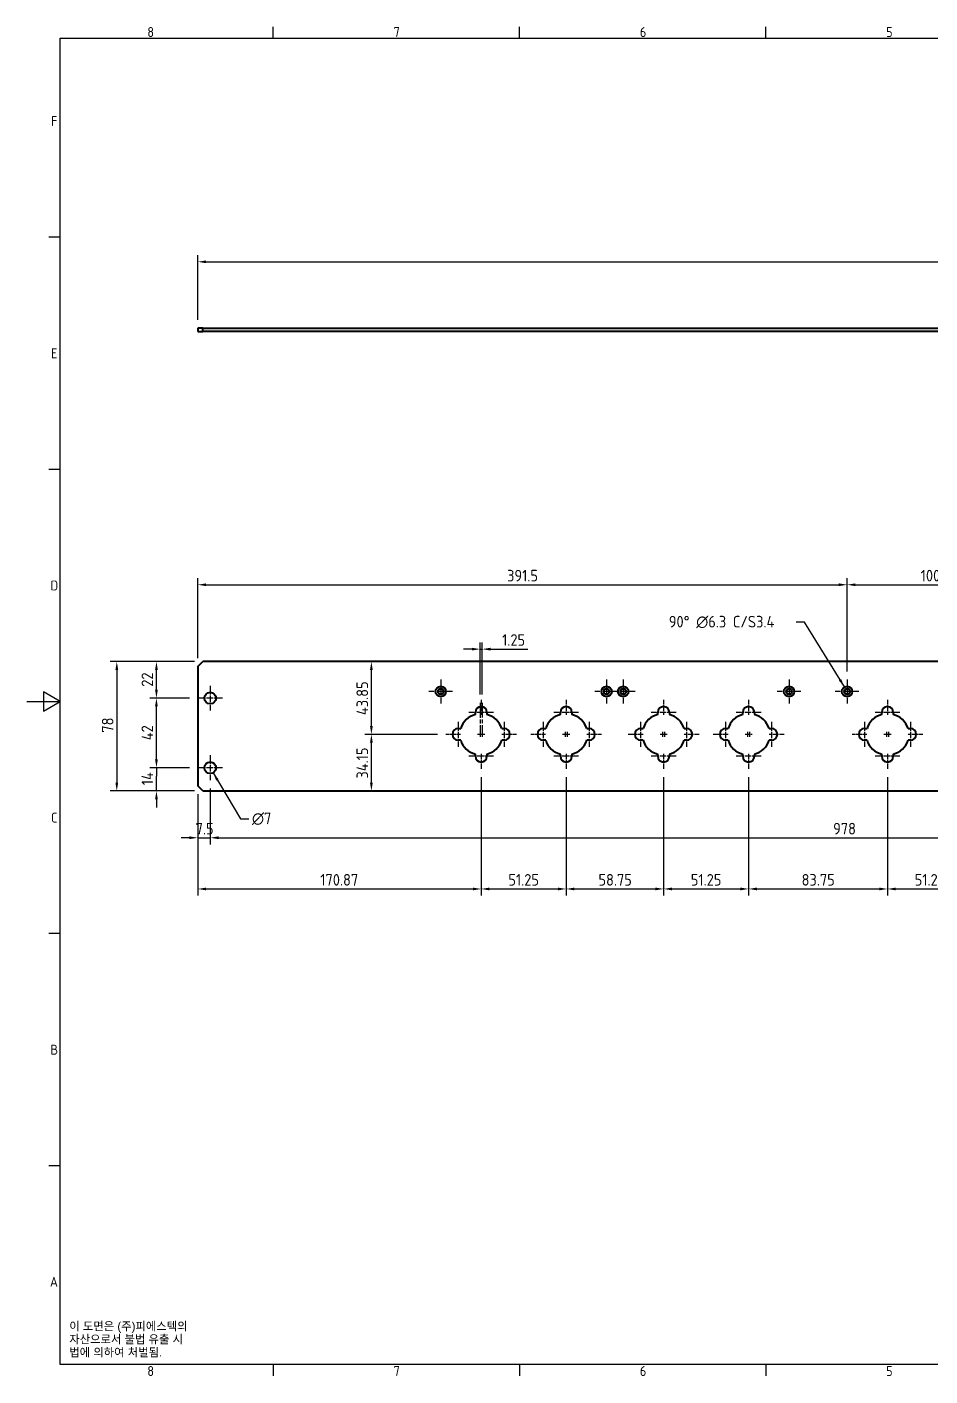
# Model space of a CAD drawing. Header units: millimetres. Extents: x 0 to 1188, y 0 to 840.
# Drawn here: x 0 to 544, y 13 to 827 of the extents above; entities that cross this region are included whole.
import ezdxf

# ---------------------------------------------------------------- set-up
doc = ezdxf.new("R2010")
doc.units = ezdxf.units.MM
doc.header["$LTSCALE"] = 2
doc.linetypes.add('CHAIN', pattern=[0.3543, 0.2362, -0.0295, 0.0591, -0.0295])
doc.layers.get('0').update_dxf_attribs({"color": 3, "lineweight": 25})
for name, color, linetype, lineweight in [('가시적인 것(ISO)', 3, 'Continuous', 40), ('경계(ISO)', 7, 'Continuous', 25), ('기호(ISO)', 5, 'Continuous', 25), ('중심 표식(ISO)', 1, 'Continuous', 25), ('치수(ISO)', 2, 'Continuous', 25)]:
    doc.layers.add(name, color=color, linetype=linetype, lineweight=lineweight)
doc.styles.add('문자 텍스트_M2B', font='isocp.shx')
doc.styles.add('문자 텍스트_PSTEK_POSCO', font='isocp.shx')
doc.styles.add('치수 텍스트_PSTEK_POSCO', font='isocp.shx')
doc.dimstyles.new('치수_PSTEK_POSCO', dxfattribs={"dimscale": 2, "dimtxt": 3.5, "dimasz": 2.5, "dimexe": 2, "dimexo": 2.5, "dimgap": 1, "dimtad": 1, "dimrnd": 1e-08, "dimdsep": 46, "dimtxsty": '치수 텍스트_PSTEK_POSCO', "dimcen": 0.09, "dimdle": 10, "dimclrd": 7, "dimclre": 7, "dimclrt": 2, "dimadec": 1, "dimazin": 2, "dimtfac": 1, "dimtmove": 0, "dimatfit": 3, "dimfxl": 0, "dimtolj": 1, "dimlwd": -1, "dimlwe": -1, "dimarcsym": 0})
doc.dimstyles.new('치수_PSTEK_POSCO$7', dxfattribs={"dimscale": 2, "dimtxt": 3.5, "dimasz": 2.5, "dimexe": 2, "dimexo": 2.5, "dimgap": 1, "dimtad": 1, "dimrnd": 1e-08, "dimdsep": 46, "dimtxsty": '치수 텍스트_PSTEK_POSCO', "dimcen": 0.09, "dimdle": 10, "dimclrd": 7, "dimclre": 7, "dimclrt": 2, "dimadec": 1, "dimazin": 2, "dimtfac": 1, "dimtmove": 0, "dimatfit": 3, "dimfxl": 0, "dimtolj": 1, "dimlwd": -1, "dimlwe": -1, "dimarcsym": 0})

# ---------------------------------------------------------------- blocks, each defined once
blk = doc.blocks.new('경계 Default Border')
at = {"layer": '경계(ISO)'}
for p, q in [((74.25, 410), (74.25, 413.4)), ((148.5, 410), (148.5, 413.4)), ((222.75, 410), (222.75, 413.4)), ((10, 350), (6.6, 350)), ((10, 280), (6.6, 280)), ((10, 140), (6.6, 140)), ((10, 70), (6.6, 70)), ((74.25, 10), (74.25, 6.6)), ((148.5, 10), (148.5, 6.6)), ((222.75, 10), (222.75, 6.6))]:
    blk.add_line(p, q, dxfattribs=at)
at = {"layer": '경계(ISO)', "flags": 128}
for points in [[(10, 10), (10, 410), (584, 410), (584, 10), (10, 10)], [(0, 210), (10, 210), (5, 212.89), (5, 207.11), (10, 210)]]:
    blk.add_lwpolyline(points, dxfattribs=at)
at = {"layer": '경계(ISO)', "color": 2, "char_height": 3, "attachment_point": 7, "style": '문자 텍스트_M2B'}
for s, insert in [('8', (36.27, 410.37)), ('7', (110.52, 410.39)), ('6', (184.77, 410.37)), ('5', (259.02, 410.37)), ('F', (7.24, 383.5)), ('E', (7.24, 313.47)), ('D', (7.08, 243.47)), ('C', (7.24, 173.47)), ('B', (7.08, 103.47)), ('A', (6.91, 33.49)), ('8', (36.27, 6.57)), ('7', (110.52, 6.59)), ('6', (184.77, 6.57)), ('5', (259.02, 6.57))]:
    blk.add_mtext(s, dxfattribs=dict(at, insert=insert))
blk = doc.blocks.new('*D24')
at = {"layer": 'Defpoints', "color": 0, "transparency": 16777216}
for p in [(1095.98, 685.17), (102.98, 645.17), (1095.98, 645.17)]:
    blk.add_point(p, dxfattribs=at)
at = {"layer": '치수(ISO)', "color": 7, "transparency": 16777216}
for p, q in [((102.98, 650.17), (102.98, 689.17)), ((107.98, 685.17), (1090.98, 685.17)), ((1095.98, 650.17), (1095.98, 689.17))]:
    blk.add_line(p, q, dxfattribs=at)
for points in [[(107.98, 686), (107.98, 684.34), (102.98, 685.17)], [(1090.98, 686), (1090.98, 684.34), (1095.98, 685.17)]]:
    blk.add_solid(points, dxfattribs=at)
at = {"layer": '치수(ISO)', "color": 2, "transparency": 16777216, "insert": (599.04, 690.67), "char_height": 7, "attachment_point": 4, "style": '치수 텍스트_PSTEK_POSCO'}
blk.add_mtext('\\A1;993', dxfattribs=at)
blk = doc.blocks.new('*D25')
at = {"layer": 'Defpoints', "color": 0, "transparency": 16777216}
for p in [(78.05, 380.01), (102.98, 380.01), (105.98, 366.01)]:
    blk.add_point(p, dxfattribs=at)
at = {"layer": '치수(ISO)', "color": 7, "transparency": 16777216}
for p, q in [((78.05, 385.01), (78.05, 390.01)), ((97.98, 380.01), (74.05, 380.01)), ((78.05, 380.01), (78.05, 375.01)), ((78.05, 371.01), (78.05, 375.01)), ((78.05, 366.01), (78.05, 371.01)), ((100.98, 366.01), (74.05, 366.01)), ((78.05, 361.01), (78.05, 356.01))]:
    blk.add_line(p, q, dxfattribs=at)
for points in [[(77.22, 385.01), (78.88, 385.01), (78.05, 380.01)], [(77.22, 361.01), (78.88, 361.01), (78.05, 366.01)]]:
    blk.add_solid(points, dxfattribs=at)
at = {"layer": '치수(ISO)', "color": 2, "transparency": 16777216, "insert": (72.55, 369.49), "char_height": 7, "attachment_point": 4, "rotation": 90, "style": '치수 텍스트_PSTEK_POSCO'}
blk.add_mtext('\\A1;14', dxfattribs=at)
blk = doc.blocks.new('*D26')
at = {"layer": 'Defpoints', "color": 0, "transparency": 16777216}
for p in [(78.05, 422.01), (102.98, 422.01), (102.98, 380.01)]:
    blk.add_point(p, dxfattribs=at)
at = {"layer": '치수(ISO)', "color": 7, "transparency": 16777216}
for p, q in [((97.98, 422.01), (74.05, 422.01)), ((78.05, 385.01), (78.05, 417.01)), ((97.98, 380.01), (74.05, 380.01))]:
    blk.add_line(p, q, dxfattribs=at)
for points in [[(77.22, 417.01), (78.88, 417.01), (78.05, 422.01)], [(77.22, 385.01), (78.88, 385.01), (78.05, 380.01)]]:
    blk.add_solid(points, dxfattribs=at)
at = {"layer": '치수(ISO)', "color": 2, "transparency": 16777216, "insert": (72.55, 396.62), "char_height": 7, "attachment_point": 4, "rotation": 90, "style": '치수 텍스트_PSTEK_POSCO'}
blk.add_mtext('\\A1;42', dxfattribs=at)
blk = doc.blocks.new('*D27')
at = {"layer": 'Defpoints', "color": 0, "transparency": 16777216}
for p in [(78.05, 444.01), (105.98, 444.01), (102.98, 422.01)]:
    blk.add_point(p, dxfattribs=at)
at = {"layer": '치수(ISO)', "color": 7, "transparency": 16777216}
for p, q in [((100.98, 444.01), (74.05, 444.01)), ((78.05, 427.01), (78.05, 439.01)), ((97.98, 422.01), (74.05, 422.01))]:
    blk.add_line(p, q, dxfattribs=at)
for points in [[(77.22, 439.01), (78.88, 439.01), (78.05, 444.01)], [(77.22, 427.01), (78.88, 427.01), (78.05, 422.01)]]:
    blk.add_solid(points, dxfattribs=at)
at = {"layer": '치수(ISO)', "color": 2, "transparency": 16777216, "insert": (72.55, 428.88), "char_height": 7, "attachment_point": 4, "rotation": 90, "style": '치수 텍스트_PSTEK_POSCO'}
blk.add_mtext('\\A1;22', dxfattribs=at)
blk = doc.blocks.new('*D28')
at = {"layer": 'Defpoints', "color": 0, "transparency": 16777216}
for p in [(102.98, 369.01), (110.48, 372.51), (110.48, 337.78)]:
    blk.add_point(p, dxfattribs=at)
at = {"layer": '치수(ISO)', "color": 7, "transparency": 16777216}
for p, q in [((110.48, 367.51), (110.48, 333.78)), ((102.98, 364.01), (102.98, 333.78)), ((97.98, 337.78), (92.98, 337.78)), ((102.98, 337.78), (110.48, 337.78)), ((115.48, 337.78), (120.48, 337.78))]:
    blk.add_line(p, q, dxfattribs=at)
for points in [[(97.98, 338.62), (97.98, 336.95), (102.98, 337.78)], [(115.48, 338.62), (115.48, 336.95), (110.48, 337.78)]]:
    blk.add_solid(points, dxfattribs=at)
at = {"layer": '치수(ISO)', "color": 2, "transparency": 16777216, "insert": (101.69, 343.28), "char_height": 7, "attachment_point": 4, "style": '치수 텍스트_PSTEK_POSCO'}
blk.add_mtext('\\A1;7.5', dxfattribs=at)
blk = doc.blocks.new('*D29')
at = {"layer": 'Defpoints', "color": 0, "transparency": 16777216}
for p in [(110.48, 372.51), (1088.48, 372.51), (1088.48, 337.78)]:
    blk.add_point(p, dxfattribs=at)
at = {"layer": '치수(ISO)', "color": 7, "transparency": 16777216}
for p, q in [((110.48, 367.51), (110.48, 333.78)), ((1088.48, 367.51), (1088.48, 333.78)), ((115.48, 337.78), (1083.48, 337.78))]:
    blk.add_line(p, q, dxfattribs=at)
for points in [[(115.48, 338.62), (115.48, 336.95), (110.48, 337.78)], [(1083.48, 338.62), (1083.48, 336.95), (1088.48, 337.78)]]:
    blk.add_solid(points, dxfattribs=at)
at = {"layer": '치수(ISO)', "color": 2, "transparency": 16777216, "insert": (486.06, 343.28), "char_height": 7, "attachment_point": 4, "style": '치수 텍스트_PSTEK_POSCO'}
blk.add_mtext('\\A1;978', dxfattribs=at)
blk = doc.blocks.new('*D32')
at = {"layer": 'Defpoints', "color": 0, "transparency": 16777216}
for p in [(105.98, 444.01), (207.67, 444.01), (252.48, 400.16)]:
    blk.add_point(p, dxfattribs=at)
at = {"layer": '치수(ISO)', "color": 7, "transparency": 16777216}
for p, q in [((207.67, 405.16), (207.67, 439.01)), ((247.48, 400.16), (203.67, 400.16))]:
    blk.add_line(p, q, dxfattribs=at)
for points in [[(206.83, 439.01), (208.5, 439.01), (207.67, 444.01)], [(206.83, 405.16), (208.5, 405.16), (207.67, 400.16)]]:
    blk.add_solid(points, dxfattribs=at)
at = {"layer": '치수(ISO)', "color": 2, "transparency": 16777216, "insert": (202.17, 411.79), "char_height": 7, "attachment_point": 4, "rotation": 90, "style": '치수 텍스트_PSTEK_POSCO'}
blk.add_mtext('\\A1;43.85', dxfattribs=at)
blk = doc.blocks.new('*D33')
at = {"layer": 'Defpoints', "color": 0, "transparency": 16777216}
for p in [(207.67, 400.16), (252.48, 400.16), (105.98, 366.01)]:
    blk.add_point(p, dxfattribs=at)
at = {"layer": '치수(ISO)', "color": 7, "transparency": 16777216}
for p, q in [((247.48, 400.16), (203.67, 400.16)), ((207.67, 371.01), (207.67, 395.16))]:
    blk.add_line(p, q, dxfattribs=at)
for points in [[(206.83, 395.16), (208.5, 395.16), (207.67, 400.16)], [(206.83, 371.01), (208.5, 371.01), (207.67, 366.01)]]:
    blk.add_solid(points, dxfattribs=at)
at = {"layer": '치수(ISO)', "color": 2, "transparency": 16777216, "insert": (202.17, 373.49), "char_height": 7, "attachment_point": 4, "rotation": 90, "style": '치수 텍스트_PSTEK_POSCO'}
blk.add_mtext('\\A1;34.15', dxfattribs=at)
blk = doc.blocks.new('*D34')
at = {"layer": 'Defpoints', "color": 0, "transparency": 16777216}
for p in [(494.48, 490.39), (102.98, 441.01), (494.48, 433.16)]:
    blk.add_point(p, dxfattribs=at)
at = {"layer": '치수(ISO)', "color": 7, "transparency": 16777216}
for p, q in [((102.98, 446.01), (102.98, 494.39)), ((107.98, 490.39), (489.48, 490.39)), ((494.48, 438.16), (494.48, 494.39))]:
    blk.add_line(p, q, dxfattribs=at)
for points in [[(107.98, 491.22), (107.98, 489.55), (102.98, 490.39)], [(489.48, 491.22), (489.48, 489.55), (494.48, 490.39)]]:
    blk.add_solid(points, dxfattribs=at)
at = {"layer": '치수(ISO)', "color": 2, "transparency": 16777216, "insert": (289.48, 495.89), "char_height": 7, "attachment_point": 4, "style": '치수 텍스트_PSTEK_POSCO'}
blk.add_mtext('\\A1;391.5', dxfattribs=at)
blk = doc.blocks.new('*D35')
at = {"layer": 'Defpoints', "color": 0, "transparency": 16777216}
for p in [(594.48, 490.39), (494.48, 433.16), (594.48, 433.16)]:
    blk.add_point(p, dxfattribs=at)
at = {"layer": '치수(ISO)', "color": 7, "transparency": 16777216}
for p, q in [((494.48, 438.16), (494.48, 494.39)), ((499.48, 490.39), (589.48, 490.39)), ((594.48, 438.16), (594.48, 494.39))]:
    blk.add_line(p, q, dxfattribs=at)
for points in [[(499.48, 491.22), (499.48, 489.55), (494.48, 490.39)], [(589.48, 491.22), (589.48, 489.55), (594.48, 490.39)]]:
    blk.add_solid(points, dxfattribs=at)
at = {"layer": '치수(ISO)', "color": 2, "transparency": 16777216, "insert": (538.88, 495.89), "char_height": 7, "attachment_point": 4, "style": '치수 텍스트_PSTEK_POSCO'}
blk.add_mtext('\\A1;100', dxfattribs=at)
blk = doc.blocks.new('*D47')
at = {"layer": 'Defpoints', "color": 0, "transparency": 16777216}
for p in [(274.48, 451.56), (273.23, 419.14), (274.48, 419.25)]:
    blk.add_point(p, dxfattribs=at)
at = {"layer": '치수(ISO)', "color": 7, "transparency": 16777216}
for p, q in [((268.23, 451.56), (263.23, 451.56)), ((273.23, 424.14), (273.23, 455.56)), ((273.23, 451.56), (274.48, 451.56)), ((274.48, 424.25), (274.48, 455.56)), ((279.48, 451.56), (302.07, 451.56))]:
    blk.add_line(p, q, dxfattribs=at)
for points in [[(268.23, 452.4), (268.23, 450.73), (273.23, 451.56)], [(279.48, 452.4), (279.48, 450.73), (274.48, 451.56)]]:
    blk.add_solid(points, dxfattribs=at)
at = {"layer": '치수(ISO)', "color": 2, "transparency": 16777216, "insert": (286.48, 457.07), "char_height": 7, "attachment_point": 4, "style": '치수 텍스트_PSTEK_POSCO'}
blk.add_mtext('\\A1;1.25', dxfattribs=at)
blk = doc.blocks.new('*D49')
at = {"layer": 'Defpoints', "color": 0, "transparency": 16777216}
for p in [(273.86, 379.41), (102.98, 369.01), (273.86, 306.91)]:
    blk.add_point(p, dxfattribs=at)
at = {"layer": '치수(ISO)', "color": 7, "transparency": 16777216}
for p, q in [((273.86, 374.41), (273.86, 302.91)), ((102.98, 364.01), (102.98, 302.91)), ((107.98, 306.91), (268.86, 306.91))]:
    blk.add_line(p, q, dxfattribs=at)
for points in [[(107.98, 307.74), (107.98, 306.08), (102.98, 306.91)], [(268.86, 307.74), (268.86, 306.08), (273.86, 306.91)]]:
    blk.add_solid(points, dxfattribs=at)
at = {"layer": '치수(ISO)', "color": 2, "transparency": 16777216, "insert": (176.85, 312.41), "char_height": 7, "attachment_point": 4, "style": '치수 텍스트_PSTEK_POSCO'}
blk.add_mtext('\\A1;170.87', dxfattribs=at)
blk = doc.blocks.new('*D55')
at = {"layer": 'Defpoints', "color": 0, "transparency": 16777216}
for p in [(518.86, 379.41), (570.11, 379.41), (570.11, 306.91)]:
    blk.add_point(p, dxfattribs=at)
at = {"layer": '치수(ISO)', "color": 7, "transparency": 16777216}
for p, q in [((518.86, 374.41), (518.86, 302.91)), ((570.11, 374.41), (570.11, 302.91)), ((523.86, 306.91), (565.11, 306.91))]:
    blk.add_line(p, q, dxfattribs=at)
for points in [[(523.86, 307.74), (523.86, 306.08), (518.86, 306.91)], [(565.11, 307.74), (565.11, 306.08), (570.11, 306.91)]]:
    blk.add_solid(points, dxfattribs=at)
at = {"layer": '치수(ISO)', "color": 2, "transparency": 16777216, "insert": (535.26, 312.41), "char_height": 7, "attachment_point": 4, "style": '치수 텍스트_PSTEK_POSCO'}
blk.add_mtext('\\A1;51.25', dxfattribs=at)
blk = doc.blocks.new('*D56')
at = {"layer": 'Defpoints', "color": 0, "transparency": 16777216}
for p in [(435.11, 379.41), (518.86, 379.41), (518.86, 306.91)]:
    blk.add_point(p, dxfattribs=at)
at = {"layer": '치수(ISO)', "color": 7, "transparency": 16777216}
for p, q in [((435.11, 374.41), (435.11, 302.91)), ((518.86, 374.41), (518.86, 302.91)), ((440.11, 306.91), (513.86, 306.91))]:
    blk.add_line(p, q, dxfattribs=at)
for points in [[(440.11, 307.74), (440.11, 306.08), (435.11, 306.91)], [(513.86, 307.74), (513.86, 306.08), (518.86, 306.91)]]:
    blk.add_solid(points, dxfattribs=at)
at = {"layer": '치수(ISO)', "color": 2, "transparency": 16777216, "insert": (467.06, 312.41), "char_height": 7, "attachment_point": 4, "style": '치수 텍스트_PSTEK_POSCO'}
blk.add_mtext('\\A1;83.75', dxfattribs=at)
blk = doc.blocks.new('*D57')
at = {"layer": 'Defpoints', "color": 0, "transparency": 16777216}
for p in [(383.86, 379.41), (435.11, 379.41), (435.11, 306.91)]:
    blk.add_point(p, dxfattribs=at)
at = {"layer": '치수(ISO)', "color": 7, "transparency": 16777216}
for p, q in [((383.86, 374.41), (383.86, 302.91)), ((435.11, 374.41), (435.11, 302.91)), ((388.86, 306.91), (430.11, 306.91))]:
    blk.add_line(p, q, dxfattribs=at)
for points in [[(388.86, 307.74), (388.86, 306.08), (383.86, 306.91)], [(430.11, 307.74), (430.11, 306.08), (435.11, 306.91)]]:
    blk.add_solid(points, dxfattribs=at)
at = {"layer": '치수(ISO)', "color": 2, "transparency": 16777216, "insert": (400.26, 312.41), "char_height": 7, "attachment_point": 4, "style": '치수 텍스트_PSTEK_POSCO'}
blk.add_mtext('\\A1;51.25', dxfattribs=at)
blk = doc.blocks.new('*D58')
at = {"layer": 'Defpoints', "color": 0, "transparency": 16777216}
for p in [(325.11, 379.41), (383.86, 379.41), (383.86, 306.91)]:
    blk.add_point(p, dxfattribs=at)
at = {"layer": '치수(ISO)', "color": 7, "transparency": 16777216}
for p, q in [((325.11, 374.41), (325.11, 302.91)), ((383.86, 374.41), (383.86, 302.91)), ((330.11, 306.91), (378.86, 306.91))]:
    blk.add_line(p, q, dxfattribs=at)
for points in [[(330.11, 307.74), (330.11, 306.08), (325.11, 306.91)], [(378.86, 307.74), (378.86, 306.08), (383.86, 306.91)]]:
    blk.add_solid(points, dxfattribs=at)
at = {"layer": '치수(ISO)', "color": 2, "transparency": 16777216, "insert": (344.56, 312.41), "char_height": 7, "attachment_point": 4, "style": '치수 텍스트_PSTEK_POSCO'}
blk.add_mtext('\\A1;58.75', dxfattribs=at)
blk = doc.blocks.new('*D59')
at = {"layer": 'Defpoints', "color": 0, "transparency": 16777216}
for p in [(273.86, 379.41), (325.11, 379.41), (325.11, 306.91)]:
    blk.add_point(p, dxfattribs=at)
at = {"layer": '치수(ISO)', "color": 7, "transparency": 16777216}
for p, q in [((273.86, 374.41), (273.86, 302.91)), ((325.11, 374.41), (325.11, 302.91)), ((278.86, 306.91), (320.11, 306.91))]:
    blk.add_line(p, q, dxfattribs=at)
for points in [[(278.86, 307.74), (278.86, 306.08), (273.86, 306.91)], [(320.11, 307.74), (320.11, 306.08), (325.11, 306.91)]]:
    blk.add_solid(points, dxfattribs=at)
at = {"layer": '치수(ISO)', "color": 2, "transparency": 16777216, "insert": (290.26, 312.41), "char_height": 7, "attachment_point": 4, "style": '치수 텍스트_PSTEK_POSCO'}
blk.add_mtext('\\A1;51.25', dxfattribs=at)
blk = doc.blocks.new('*D60')
at = {"layer": 'Defpoints', "color": 0, "transparency": 16777216}
for p in [(105.98, 444.01), (54.15, 366.01), (105.98, 366.01)]:
    blk.add_point(p, dxfattribs=at)
at = {"layer": '치수(ISO)', "color": 7, "transparency": 16777216}
for p, q in [((100.98, 444.01), (50.15, 444.01)), ((54.15, 439.01), (54.15, 371.01)), ((100.98, 366.01), (50.15, 366.01))]:
    blk.add_line(p, q, dxfattribs=at)
for points in [[(53.32, 439.01), (54.99, 439.01), (54.15, 444.01)], [(53.32, 371.01), (54.99, 371.01), (54.15, 366.01)]]:
    blk.add_solid(points, dxfattribs=at)
at = {"layer": '치수(ISO)', "color": 2, "transparency": 16777216, "insert": (48.65, 401.16), "char_height": 7, "attachment_point": 4, "rotation": 90, "style": '치수 텍스트_PSTEK_POSCO'}
blk.add_mtext('\\A1;78', dxfattribs=at)

msp = doc.modelspace()

# ---------------------------------------------------------------- linework, layer by layer
at = {"layer": '가시적인 것(ISO)'}
for p, q in [((105.9847, 645.1711), (102.9847, 645.1711)), ((102.9847, 645.1711), (102.9847, 643.1711)), ((102.9847, 643.1711), (105.9847, 643.1711)), ((105.9847, 643.1711), (105.9847, 645.1711)), ((105.9847, 645.1711), (1092.9847, 645.1711)), ((1092.9847, 643.1711), (105.9847, 643.1711)), ((102.9847, 441.0109), (105.9847, 444.0109)), ((102.9847, 441.0109), (102.9847, 369.0109)), ((1092.9847, 444.0109), (105.9847, 444.0109)), ((270.3597, 412.0688), (270.3597, 413.4109)), ((277.3597, 413.4109), (277.3597, 412.0688)), ((321.6097, 412.0688), (321.6097, 413.4109)), ((328.6097, 413.4109), (328.6097, 412.0688)), ((380.3597, 412.0688), (380.3597, 413.4109)), ((387.3597, 413.4109), (387.3597, 412.0688)), ((431.6097, 412.0688), (431.6097, 413.4109)), ((438.6097, 413.4109), (438.6097, 412.0688)), ((515.3597, 412.0688), (515.3597, 413.4109)), ((522.3597, 413.4109), (522.3597, 412.0688)), ((259.9847, 403.6609), (261.4954, 403.6609)), ((286.2241, 403.6609), (287.7347, 403.6609)), ((311.2347, 403.6609), (312.7454, 403.6609)), ((337.4741, 403.6609), (338.9847, 403.6609)), ((369.9847, 403.6609), (371.4954, 403.6609)), ((396.2241, 403.6609), (397.7347, 403.6609)), ((421.2347, 403.6609), (422.7454, 403.6609)), ((447.4741, 403.6609), (448.9847, 403.6609)), ((504.9847, 403.6609), (506.4954, 403.6609)), ((531.2241, 403.6609), (532.7347, 403.6609)), ((261.4954, 396.6609), (259.9847, 396.6609)), ((287.7347, 396.6609), (286.2241, 396.6609)), ((312.7454, 396.6609), (311.2347, 396.6609)), ((338.9847, 396.6609), (337.4741, 396.6609)), ((371.4954, 396.6609), (369.9847, 396.6609)), ((397.7347, 396.6609), (396.2241, 396.6609)), ((422.7454, 396.6609), (421.2347, 396.6609)), ((448.9847, 396.6609), (447.4741, 396.6609)), ((506.4954, 396.6609), (504.9847, 396.6609)), ((532.7347, 396.6609), (531.2241, 396.6609)), ((270.3597, 386.9109), (270.3597, 388.2531)), ((277.3597, 388.2531), (277.3597, 386.9109)), ((321.6097, 386.9109), (321.6097, 388.2531)), ((328.6097, 388.2531), (328.6097, 386.9109)), ((380.3597, 386.9109), (380.3597, 388.2531)), ((387.3597, 388.2531), (387.3597, 386.9109)), ((431.6097, 386.9109), (431.6097, 388.2531)), ((438.6097, 388.2531), (438.6097, 386.9109)), ((515.3597, 386.9109), (515.3597, 388.2531)), ((522.3597, 388.2531), (522.3597, 386.9109)), ((105.9847, 366.0109), (102.9847, 369.0109)), ((105.9847, 366.0109), (1092.9847, 366.0109))]:
    msp.add_line(p, q, dxfattribs=at)
for centre, radius in [((110.4847, 422.0109), 3.5), ((249.4847, 426.0109), 3.15), ((249.4847, 426.0109), 1.7), ((349.4847, 426.0109), 3.15), ((349.4847, 426.0109), 1.7), ((359.4847, 426.0109), 3.15), ((359.4847, 426.0109), 1.7), ((459.4847, 426.0109), 3.15), ((459.4847, 426.0109), 1.7), ((494.4847, 426.0109), 3.15), ((494.4847, 426.0109), 1.7), ((110.4847, 380.0109), 3.5)]:
    msp.add_circle(centre, radius, dxfattribs=at)
for centre, radius, start, end in [((273.8597, 413.4109), 3.5, 0, 180), ((325.1097, 413.4109), 3.5, 0, 180), ((383.8597, 413.4109), 3.5, 0, 180), ((435.1097, 413.4109), 3.5, 0, 180), ((518.8597, 413.4109), 3.5, 0, 180), ((273.2347, 400.1609), 12.25, 103.5735786, 163.3984504), ((274.4847, 400.1609), 12.25, 16.6015496, 76.4264214), ((324.4847, 400.1609), 12.25, 103.5735786, 163.3984504), ((325.7347, 400.1609), 12.25, 16.6015496, 76.4264214), ((383.2347, 400.1609), 12.25, 103.5735786, 163.3984504), ((384.4847, 400.1609), 12.25, 16.6015496, 76.4264214), ((434.4847, 400.1609), 12.25, 103.5735786, 163.3984504), ((435.7347, 400.1609), 12.25, 16.6015496, 76.4264214), ((518.2347, 400.1609), 12.25, 103.5735786, 163.3984504), ((519.4847, 400.1609), 12.25, 16.6015496, 76.4264214), ((259.9847, 400.1609), 3.5, 90, 270), ((287.7347, 400.1609), 3.5, 270, 90), ((311.2347, 400.1609), 3.5, 90, 270), ((338.9847, 400.1609), 3.5, 270, 90), ((369.9847, 400.1609), 3.5, 90, 270), ((397.7347, 400.1609), 3.5, 270, 90), ((421.2347, 400.1609), 3.5, 90, 270), ((448.9847, 400.1609), 3.5, 270, 90), ((504.9847, 400.1609), 3.5, 90, 270), ((532.7347, 400.1609), 3.5, 270, 90), ((273.2347, 400.1609), 12.25, 196.6015496, 256.4264214), ((274.4847, 400.1609), 12.25, 283.5735786, 343.3984504), ((324.4847, 400.1609), 12.25, 196.6015496, 256.4264214), ((325.7347, 400.1609), 12.25, 283.5735786, 343.3984504), ((383.2347, 400.1609), 12.25, 196.6015496, 256.4264214), ((384.4847, 400.1609), 12.25, 283.5735786, 343.3984504), ((434.4847, 400.1609), 12.25, 196.6015496, 256.4264214), ((435.7347, 400.1609), 12.25, 283.5735786, 343.3984504), ((518.2347, 400.1609), 12.25, 196.6015496, 256.4264214), ((519.4847, 400.1609), 12.25, 283.5735786, 343.3984504), ((273.8597, 386.9109), 3.5, 180, 0), ((325.1097, 386.9109), 3.5, 180, 0), ((383.8597, 386.9109), 3.5, 180, 0), ((435.1097, 386.9109), 3.5, 180, 0), ((518.8597, 386.9109), 3.5, 180, 0)]:
    msp.add_arc(centre, radius, start, end, dxfattribs=at)
at = {"layer": '중심 표식(ISO)', "linetype": 'CHAIN', "ltscale": 7.945033}
for p, q in [((249.4847, 433.1609), (249.4847, 418.8609)), ((349.4847, 433.1609), (349.4847, 418.8609)), ((359.4847, 433.1609), (359.4847, 418.8609)), ((459.4847, 433.1609), (459.4847, 418.8609)), ((494.4847, 433.1609), (494.4847, 418.8609)), ((256.6347, 426.0109), (242.3347, 426.0109)), ((356.6347, 426.0109), (342.3347, 426.0109)), ((366.6347, 426.0109), (352.3347, 426.0109)), ((466.6347, 426.0109), (452.3347, 426.0109)), ((501.6347, 426.0109), (487.3347, 426.0109))]:
    msp.add_line(p, q, dxfattribs=at)
at = {"layer": '중심 표식(ISO)', "linetype": 'CHAIN', "ltscale": 8.333956}
for p, q in [((110.4847, 429.5109), (110.4847, 414.5109)), ((117.9847, 422.0109), (102.9847, 422.0109)), ((259.9847, 407.6609), (259.9847, 392.6609)), ((281.3597, 413.4109), (266.3597, 413.4109)), ((287.7347, 407.6609), (287.7347, 392.6609)), ((311.2347, 407.6609), (311.2347, 392.6609)), ((332.6097, 413.4109), (317.6097, 413.4109)), ((338.9847, 407.6609), (338.9847, 392.6609)), ((369.9847, 407.6609), (369.9847, 392.6609)), ((391.3597, 413.4109), (376.3597, 413.4109)), ((397.7347, 407.6609), (397.7347, 392.6609)), ((421.2347, 407.6609), (421.2347, 392.6609)), ((442.6097, 413.4109), (427.6097, 413.4109)), ((448.9847, 407.6609), (448.9847, 392.6609)), ((504.9847, 407.6609), (504.9847, 392.6609)), ((526.3597, 413.4109), (511.3597, 413.4109)), ((532.7347, 407.6609), (532.7347, 392.6609)), ((110.4847, 387.5109), (110.4847, 372.5109)), ((281.3597, 386.9109), (266.3597, 386.9109)), ((332.6097, 386.9109), (317.6097, 386.9109)), ((391.3597, 386.9109), (376.3597, 386.9109)), ((442.6097, 386.9109), (427.6097, 386.9109)), ((526.3597, 386.9109), (511.3597, 386.9109)), ((117.9847, 380.0109), (102.9847, 380.0109))]:
    msp.add_line(p, q, dxfattribs=at)
at = {"layer": '중심 표식(ISO)', "linetype": 'CHAIN', "ltscale": 19.051651}
for p, q in [((273.2347, 419.1444), (273.2347, 398.6609)), ((274.4847, 419.2543), (274.4847, 398.6609))]:
    msp.add_line(p, q, dxfattribs=at)
at = {"layer": '중심 표식(ISO)', "linetype": 'CHAIN', "ltscale": 5.000333}
for p, q in [((273.8597, 420.9109), (273.8597, 411.9109)), ((325.1097, 420.9109), (325.1097, 411.9109)), ((383.8597, 420.9109), (383.8597, 411.9109)), ((435.1097, 420.9109), (435.1097, 411.9109)), ((518.8597, 420.9109), (518.8597, 411.9109)), ((261.4847, 400.1609), (252.4847, 400.1609)), ((295.2347, 400.1609), (286.2347, 400.1609)), ((312.7347, 400.1609), (303.7347, 400.1609)), ((346.4847, 400.1609), (337.4847, 400.1609)), ((371.4847, 400.1609), (362.4847, 400.1609)), ((405.2347, 400.1609), (396.2347, 400.1609)), ((422.7347, 400.1609), (413.7347, 400.1609)), ((456.4847, 400.1609), (447.4847, 400.1609)), ((506.4847, 400.1609), (497.4847, 400.1609)), ((540.2347, 400.1609), (531.2347, 400.1609)), ((273.8597, 388.4109), (273.8597, 379.4109)), ((325.1097, 388.4109), (325.1097, 379.4109)), ((383.8597, 388.4109), (383.8597, 379.4109)), ((435.1097, 388.4109), (435.1097, 379.4109)), ((518.8597, 388.4109), (518.8597, 379.4109))]:
    msp.add_line(p, q, dxfattribs=at)
at = {"layer": '중심 표식(ISO)', "linetype": 'CHAIN', "ltscale": 1.666711}
for p, q in [((274.7347, 400.1609), (271.7347, 400.1609)), ((275.9847, 400.1609), (272.9847, 400.1609)), ((325.9847, 400.1609), (322.9847, 400.1609)), ((327.2347, 400.1609), (324.2347, 400.1609)), ((324.4847, 401.6609), (324.4847, 398.6609)), ((325.7347, 401.6609), (325.7347, 398.6609)), ((384.7347, 400.1609), (381.7347, 400.1609)), ((385.9847, 400.1609), (382.9847, 400.1609)), ((383.2347, 401.6609), (383.2347, 398.6609)), ((384.4847, 401.6609), (384.4847, 398.6609)), ((435.9847, 400.1609), (432.9847, 400.1609)), ((437.2347, 400.1609), (434.2347, 400.1609)), ((434.4847, 401.6609), (434.4847, 398.6609)), ((435.7347, 401.6609), (435.7347, 398.6609)), ((519.7347, 400.1609), (516.7347, 400.1609)), ((520.9847, 400.1609), (517.9847, 400.1609)), ((518.2347, 401.6609), (518.2347, 398.6609)), ((519.4847, 401.6609), (519.4847, 398.6609))]:
    msp.add_line(p, q, dxfattribs=at)

# ---------------------------------------------------------------- block references
at = {"xscale": 2, "yscale": 2, "zscale": 2}
msp.add_blockref('경계 Default Border', (0, 0), dxfattribs=at)

# ---------------------------------------------------------------- texts
at = {"layer": '기호(ISO)', "color": 2, "attachment_point": 4}
for s, insert, char_height, width, line_spacing_factor, style in [('{90° \\fAIGDT|b0|i0;\\H7.0000;n\\fisocp|b0|i0;\\H7.0000;6.3 C/S3.4}', (386.9875, 467.889), 7, 74.721476, 0.6125, '치수 텍스트_PSTEK_POSCO'), ('{\\fAIGDT|b0|i0;\\H7.0000;n\\fisocp|b0|i0;\\H7.0000;7}', (135.6626, 349.2231), 7, 13.425675, 0.6125, '치수 텍스트_PSTEK_POSCO'), ('{\\fArial|b0|i0;\\H5.0000;이 도면은 (주)피에스텍의\\P자산으로서 불법 유출 시 \\P법에 의하여 처벌됨.}', (25.5102, 35.0293), 5, 78.612207, 0.944221, '문자 텍스트_PSTEK_POSCO')]:
    msp.add_mtext(s, dxfattribs=dict(at, insert=insert, char_height=char_height, width=width, line_spacing_factor=line_spacing_factor, style=style))

# ---------------------------------------------------------------- dimensions: what is measured, and where the dimension line sits
at = {"layer": '치수(ISO)', "color": 7}
for base, p1, p2, angle, override, picture, middle in [((1095.9847, 685.1711), (102.9847, 645.1711), (1095.9847, 645.1711), 180, {"dimdec": 2, "dimtp": 0, "dimtm": 0, "dimtdec": 2, "dimtofl": 0, "dimatfit": 1}, '*D24', (605.6451, 685.1711)), ((494.4847, 490.3863), (102.9847, 441.0109), (494.4847, 433.1609), 180, {"dimdec": 2, "dimtp": 0, "dimtm": 0, "dimtdec": 2, "dimtofl": 0, "dimatfit": 1}, '*D34', (298.7347, 490.3863)), ((594.4847, 490.3863), (494.4847, 433.1609), (594.4847, 433.1609), 180, {"dimdec": 2, "dimtp": 0, "dimtm": 0, "dimtdec": 2, "dimtofl": 0, "dimatfit": 1}, '*D35', (544.4847, 490.3863)), ((274.4847, 451.5647), (273.2347, 419.1444), (274.4847, 419.2543), 180, {"dimdec": 2, "dimtp": 0, "dimtm": 0, "dimtdec": 2, "dimtofl": 1, "dimatfit": 1}, '*D47', (293.2797, 451.5647)), ((54.1534, 366.0109), (105.9847, 444.0109), (105.9847, 366.0109), 90, {"dimdec": 2, "dimtp": 0, "dimtm": 0, "dimtdec": 2, "dimtofl": 0, "dimatfit": 1}, '*D60', (54.1534, 405.0109)), ((78.0516, 444.0109), (102.9847, 422.0109), (105.9847, 444.0109), 90, {"dimdec": 2, "dimtp": 0, "dimtm": 0, "dimtdec": 2, "dimtofl": 0, "dimatfit": 1}, '*D27', (78.0516, 433.0309)), ((207.6653, 444.0109), (252.4847, 400.1609), (105.9847, 444.0109), 90, {"dimdec": 2, "dimse2": 1, "dimtp": 0, "dimtm": 0, "dimtdec": 2, "dimtofl": 0, "dimatfit": 1}, '*D32', (207.6653, 422.0859)), ((78.0516, 422.0109), (102.9847, 380.0109), (102.9847, 422.0109), 90, {"dimdec": 2, "dimtp": 0, "dimtm": 0, "dimtdec": 2, "dimtofl": 0, "dimatfit": 1}, '*D26', (78.0516, 401.0309)), ((207.6653, 400.1609), (105.9847, 366.0109), (252.4847, 400.1609), 90, {"dimdec": 2, "dimse1": 1, "dimtp": 0, "dimtm": 0, "dimtdec": 2, "dimtofl": 0, "dimatfit": 1}, '*D33', (207.6653, 383.0859)), ((78.0516, 380.0109), (105.9847, 366.0109), (102.9847, 380.0109), 90, {"dimdec": 2, "dimtp": 0, "dimtm": 0, "dimtdec": 2, "dimtofl": 0}, '*D25', (78.0516, 372.9909)), ((273.8597347319, 306.9109433344), (102.9847347319, 369.0109433344), (273.8597347319, 379.4109433344), 180, {"dimdec": 2, "dimtp": 0, "dimtm": 0, "dimtdec": 2, "dimtofl": 0, "dimatfit": 1}, '*D49', (188.4022347319, 306.9109433344)), ((325.1097, 306.9109), (273.8597, 379.4109), (325.1097, 379.4109), 180, {"dimdec": 2, "dimtp": 0, "dimtm": 0, "dimtdec": 2, "dimtofl": 0, "dimatfit": 1}, '*D59', (299.5047, 306.9109)), ((383.8597, 306.9109), (325.1097, 379.4109), (383.8597, 379.4109), 180, {"dimdec": 2, "dimtp": 0, "dimtm": 0, "dimtdec": 2, "dimtofl": 0, "dimatfit": 1}, '*D58', (354.5047, 306.9109)), ((435.1097, 306.9109), (383.8597, 379.4109), (435.1097, 379.4109), 180, {"dimdec": 2, "dimtp": 0, "dimtm": 0, "dimtdec": 2, "dimtofl": 0, "dimatfit": 1}, '*D57', (409.5047, 306.9109)), ((518.8597, 306.9109), (435.1097, 379.4109), (518.8597, 379.4109), 180, {"dimdec": 2, "dimtp": 0, "dimtm": 0, "dimtdec": 2, "dimtofl": 0, "dimatfit": 1}, '*D56', (477.0047, 306.9109)), ((570.1097, 306.9109), (518.8597, 379.4109), (570.1097, 379.4109), 180, {"dimdec": 2, "dimtp": 0, "dimtm": 0, "dimtdec": 2, "dimtofl": 0, "dimatfit": 1}, '*D55', (544.5047, 306.9109)), ((110.4847, 337.7827), (102.9847, 369.0109), (110.4847, 372.5109), 180, {"dimdec": 2, "dimtp": 0, "dimtm": 0, "dimtdec": 2, "dimtofl": 1, "dimatfit": 1}, '*D28', (106.7347, 337.7827)), ((1088.4847, 337.7827), (110.4847, 372.5109), (1088.4847, 372.5109), 180, {"dimdec": 2, "dimtp": 0, "dimtm": 0, "dimtdec": 2, "dimtofl": 0, "dimatfit": 1}, '*D29', (492.5047, 337.7827))]:
    dim = msp.add_linear_dim(base=base, p1=p1, p2=p2, angle=angle, dimstyle='치수_PSTEK_POSCO', override=override, dxfattribs=at)
    dim.commit()
    dim.dimension.update_dxf_attribs({"geometry": picture, "text_midpoint": middle, "dimtype": 160})

# ---------------------------------------------------------------- leaders
at = {"layer": '기호(ISO)', "color": 7, "annotation_type": 0, "has_hookline": 1}
for points, hookline_direction, text_width in [([(492.9097, 428.7389), (468.7089, 467.889), (463.7089, 467.889)], 1, 70.3752), ([(112.2347, 376.9799), (128.6626, 349.2231), (133.6626, 349.2231)], 0, 11.9394)]:
    msp.add_leader(points, dimstyle='치수_PSTEK_POSCO$7', override={"dimtad": 0}, dxfattribs=dict(at, hookline_direction=hookline_direction, text_width=text_width))

doc.saveas('drawing.dxf')
